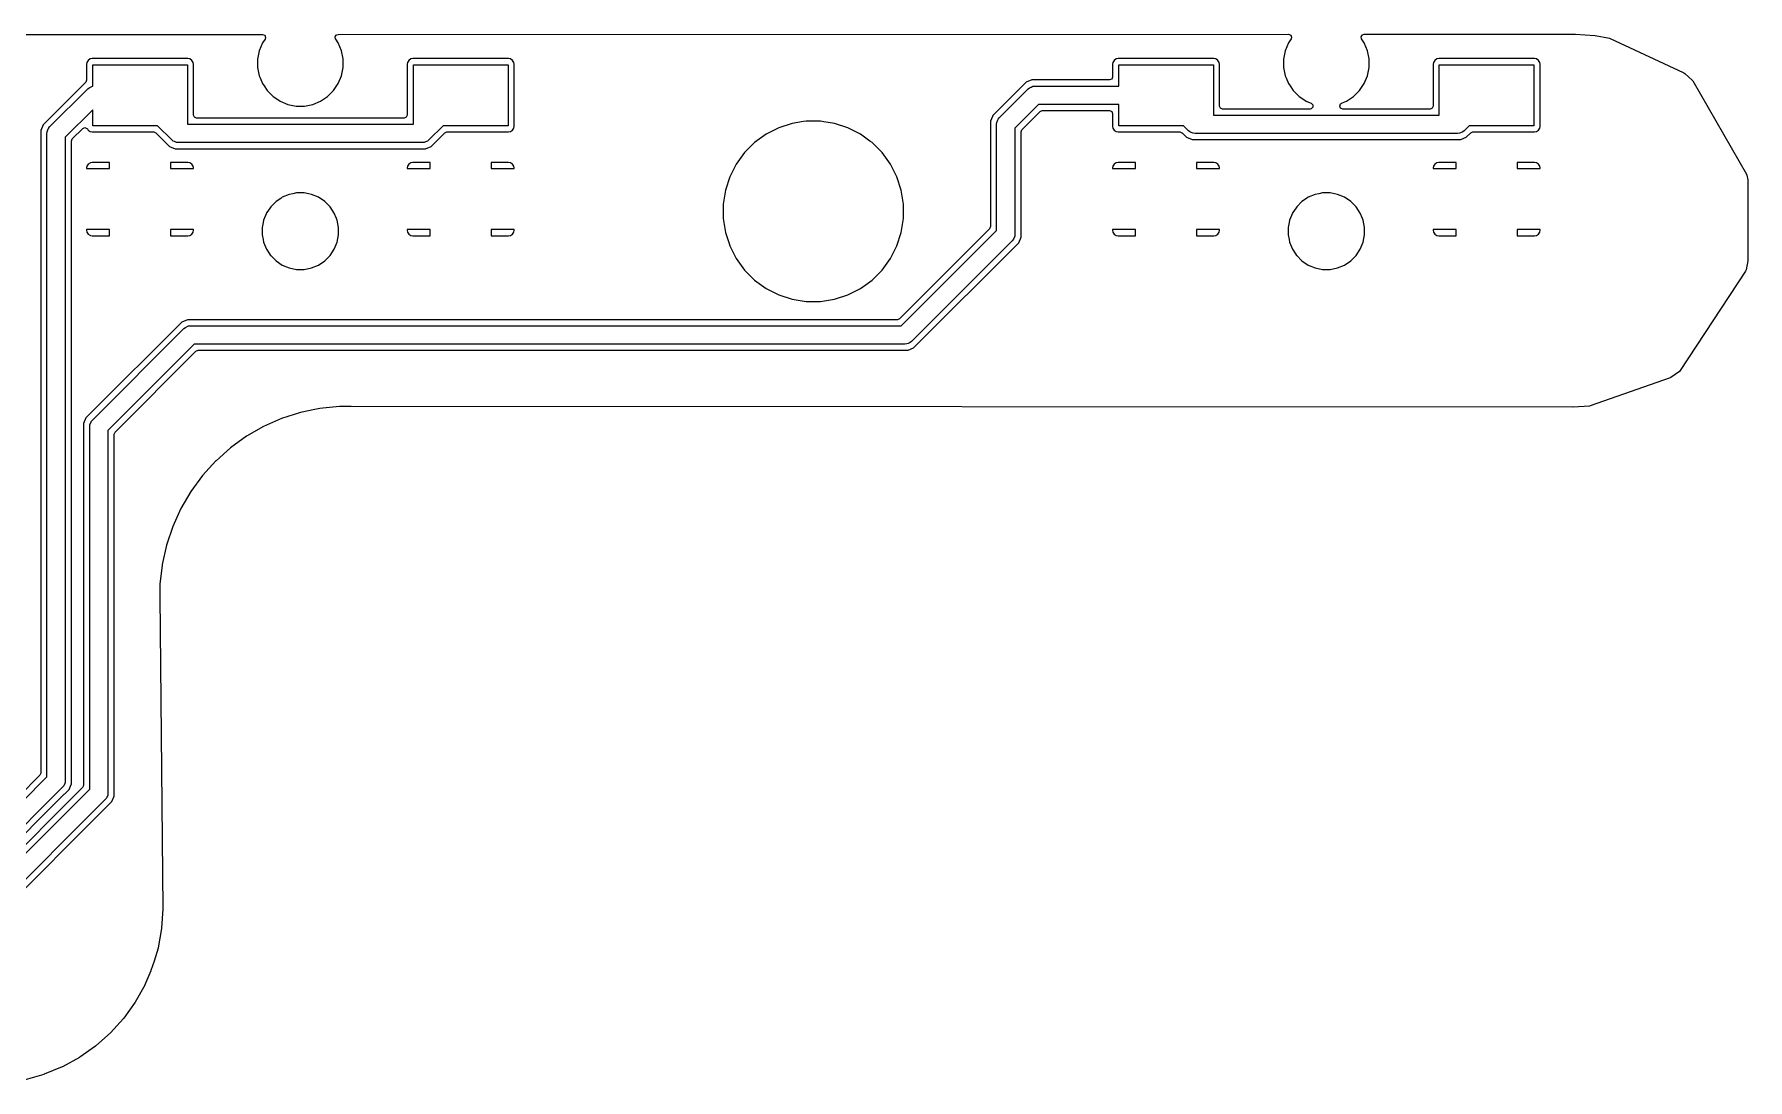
# Model space of a CAD drawing. Extents: x 187.8 to 254.2, y -114.9 to -82.7.
# Drawn here: x 226.14 to 254.2, y -99.8 to -82.68 of the extents above; entities that cross this region are included whole.
import ezdxf

# ---------------------------------------------------------------- set-up
doc = ezdxf.new("R2010")
doc.units = 0
doc.layers.add('BLACK', color=7, linetype='CONTINUOUS')

msp = doc.modelspace()

# ---------------------------------------------------------------- linework, layer by layer
at = {"layer": 'BLACK', "linetype": 'CONTINUOUS'}
for p, q in [((214.314557, -82.679179), (229.88143, -82.677685)), ((229.922176, -82.753908), (229.879223, -82.818192)), ((229.88143, -82.677685), (229.916079, -82.692033)), ((229.916079, -82.692033), (229.930434, -82.72668)), ((229.930434, -82.72668), (229.922176, -82.753908)), ((231.070429, -82.717007), (231.091264, -82.685825)), ((231.077745, -82.75379), (231.070429, -82.717007)), ((231.078822, -82.755402), (231.077745, -82.75379)), ((231.120775, -82.818189), (231.078822, -82.755402)), ((231.091264, -82.685825), (231.11848, -82.677567)), ((231.11848, -82.677567), (246.682507, -82.676073)), ((246.723253, -82.752296), (246.679223, -82.818192)), ((246.682507, -82.676073), (246.717156, -82.690421)), ((246.717156, -82.690421), (246.731511, -82.725068)), ((246.731511, -82.725068), (246.723253, -82.752296)), ((247.869351, -82.715394), (247.890186, -82.684212)), ((247.876666, -82.752176), (247.869351, -82.715394)), ((247.920775, -82.818189), (247.876666, -82.752176)), ((247.890186, -82.684212), (247.917402, -82.675954)), ((247.917402, -82.675954), (251.37666, -82.675623)), ((251.37666, -82.675623), (251.379863, -82.675727)), ((251.379863, -82.675727), (251.697921, -82.696582)), ((251.697921, -82.696582), (251.703314, -82.697239)), ((251.703314, -82.697239), (251.936847, -82.739006)), ((251.936847, -82.739006), (251.948935, -82.742836)), ((251.948935, -82.742836), (252.428375, -82.966575)), ((229.826417, -82.945681), (229.7995, -83.081001)), ((229.82642, -82.94567), (229.826417, -82.945681)), ((229.879223, -82.818192), (229.82642, -82.94567)), ((231.173579, -82.94567), (231.120775, -82.818189)), ((231.173582, -82.945681), (231.173579, -82.94567)), ((231.200366, -83.080331), (231.173582, -82.945681)), ((246.626417, -82.945681), (246.5995, -83.081001)), ((246.62642, -82.94567), (246.626417, -82.945681)), ((246.679223, -82.818192), (246.62642, -82.94567)), ((247.973579, -82.94567), (247.920775, -82.818189)), ((247.973582, -82.945681), (247.973579, -82.94567)), ((248.000366, -83.080331), (247.973582, -82.945681)), ((252.428375, -82.966575), (253.145199, -83.301093)), ((227.00533, -83.135787), (226.9995, -83.165095)), ((226.9995, -83.165095), (226.9995, -83.425942)), ((227.027543, -83.102542), (227.00533, -83.135786)), ((227.00533, -83.135786), (227.00533, -83.135787)), ((227.060783, -83.080332), (227.027543, -83.102542)), ((227.060784, -83.080332), (227.060783, -83.080332)), ((227.060786, -83.080331), (227.060784, -83.080332)), ((227.060787, -83.080331), (227.060786, -83.080331)), ((227.090102, -83.074501), (227.060787, -83.080331)), ((227.090104, -83.0745), (227.090102, -83.074501)), ((227.090105, -83.0745), (227.090104, -83.0745)), ((228.659901, -83.0745), (227.090105, -83.0745)), ((227.1, -83.527462), (227.1, -83.175)), ((227.1, -83.175), (228.65, -83.175)), ((228.65, -83.175), (228.65, -84.15)), ((228.689212, -83.08033), (228.659901, -83.0745)), ((228.722457, -83.102543), (228.689212, -83.08033)), ((228.744667, -83.135783), (228.722457, -83.102543)), ((228.744667, -83.135784), (228.744667, -83.135783)), ((228.744669, -83.135787), (228.744667, -83.135784)), ((228.750499, -83.165102), (228.744669, -83.135787)), ((228.750499, -83.165105), (228.750499, -83.165102)), ((228.7505, -84.0005), (228.750499, -83.165105)), ((229.7995, -83.081001), (229.7995, -83.218998)), ((229.7995, -83.218998), (229.826417, -83.354318)), ((231.17358, -83.354328), (231.2005, -83.218993)), ((231.2005, -83.081007), (231.200366, -83.080331)), ((231.2005, -83.218993), (231.2005, -83.081007)), ((232.25533, -83.135787), (232.2495, -83.165095)), ((232.2495, -83.165095), (232.2495, -83.1651)), ((232.2495, -83.1651), (232.2495, -83.165101)), ((232.2495, -83.165101), (232.2495, -83.596542)), ((232.277543, -83.102542), (232.25533, -83.135786)), ((232.25533, -83.135786), (232.25533, -83.135787)), ((232.310783, -83.080332), (232.277543, -83.102542)), ((232.310784, -83.080332), (232.310783, -83.080332)), ((232.310786, -83.080331), (232.310784, -83.080332)), ((232.310787, -83.080331), (232.310786, -83.080331)), ((232.340102, -83.074501), (232.310787, -83.080331)), ((232.340104, -83.0745), (232.340102, -83.074501)), ((232.340105, -83.0745), (232.340104, -83.0745)), ((233.909901, -83.0745), (232.340105, -83.0745)), ((232.35, -84.15), (232.35, -83.175)), ((232.35, -83.175), (233.9, -83.175)), ((233.9, -83.175), (233.9, -84.175)), ((233.939212, -83.08033), (233.909901, -83.0745)), ((233.972457, -83.102543), (233.939212, -83.08033)), ((233.994667, -83.135783), (233.972457, -83.102543)), ((233.994667, -83.135784), (233.994667, -83.135783)), ((233.994669, -83.135787), (233.994667, -83.135784)), ((234.000499, -83.165102), (233.994669, -83.135787)), ((234.0005, -84.184899), (234.000499, -83.165102)), ((243.80533, -83.135787), (243.7995, -83.165095)), ((243.7995, -83.165095), (243.7995, -83.3755)), ((243.827543, -83.102542), (243.80533, -83.135786)), ((243.80533, -83.135786), (243.80533, -83.135787)), ((243.860783, -83.080332), (243.827543, -83.102542)), ((243.860784, -83.080332), (243.860783, -83.080332)), ((243.860786, -83.080331), (243.860784, -83.080332)), ((243.860787, -83.080331), (243.860786, -83.080331)), ((243.890102, -83.074501), (243.860787, -83.080331)), ((243.890104, -83.0745), (243.890102, -83.074501)), ((243.890105, -83.0745), (243.890104, -83.0745)), ((245.459901, -83.0745), (243.890105, -83.0745)), ((243.9, -83.525), (243.9, -83.175)), ((243.9, -83.175), (245.45, -83.175)), ((245.45, -83.175), (245.45, -84)), ((245.489212, -83.08033), (245.459901, -83.0745)), ((245.522457, -83.102543), (245.489212, -83.08033)), ((245.544667, -83.135783), (245.522457, -83.102543)), ((245.544667, -83.135784), (245.544667, -83.135783)), ((245.544669, -83.135787), (245.544667, -83.135784)), ((245.550499, -83.165102), (245.544669, -83.135787)), ((245.550499, -83.165105), (245.550499, -83.165102)), ((245.5505, -83.8505), (245.550499, -83.165105)), ((246.5995, -83.081001), (246.5995, -83.218998)), ((246.5995, -83.218998), (246.626417, -83.354318)), ((247.97358, -83.354328), (248.0005, -83.218993)), ((248.0005, -83.081007), (248.000366, -83.080331)), ((248.0005, -83.218993), (248.0005, -83.081007)), ((249.05533, -83.135787), (249.0495, -83.165095)), ((249.0495, -83.165095), (249.0495, -83.1651)), ((249.0495, -83.1651), (249.0495, -83.165101)), ((249.0495, -83.165101), (249.0495, -83.523375)), ((249.077543, -83.102542), (249.05533, -83.135786)), ((249.05533, -83.135786), (249.05533, -83.135787)), ((249.110783, -83.080332), (249.077543, -83.102542)), ((249.110784, -83.080332), (249.110783, -83.080332)), ((249.110786, -83.080331), (249.110784, -83.080332)), ((249.110787, -83.080331), (249.110786, -83.080331)), ((249.140102, -83.074501), (249.110787, -83.080331)), ((249.140104, -83.0745), (249.140102, -83.074501)), ((249.140105, -83.0745), (249.140104, -83.0745)), ((250.709901, -83.0745), (249.140105, -83.0745)), ((249.15, -84), (249.15, -83.175)), ((249.15, -83.175), (250.7, -83.175)), ((250.7, -83.175), (250.7, -84.175)), ((250.739212, -83.08033), (250.709901, -83.0745)), ((250.772457, -83.102543), (250.739212, -83.08033)), ((250.794667, -83.135783), (250.772457, -83.102543)), ((250.794667, -83.135784), (250.794667, -83.135783)), ((250.794669, -83.135787), (250.794667, -83.135784)), ((250.800499, -83.165102), (250.794669, -83.135787)), ((250.8005, -84.184899), (250.800499, -83.165102)), ((253.145199, -83.301093), (253.153067, -83.305701)), ((253.153067, -83.305701), (253.168163, -83.316546)), ((253.168163, -83.316546), (253.172412, -83.319973)), ((253.172412, -83.319973), (253.29227, -83.428212)), ((226.985148, -83.46059), (226.358103, -84.087636)), ((226.393934, -84.193934), (227.018934, -83.568934)), ((226.9995, -83.425942), (226.985148, -83.46059)), ((227.018934, -83.568934), (227.041664, -83.550279)), ((227.041664, -83.550279), (227.064061, -83.541002)), ((227.064061, -83.541002), (227.095736, -83.527882)), ((227.095736, -83.527882), (227.1, -83.527462)), ((229.826417, -83.354318), (229.82642, -83.354329)), ((229.82642, -83.354329), (229.841315, -83.390289)), ((229.841315, -83.390289), (229.879225, -83.481811)), ((229.879225, -83.481811), (229.90564, -83.521344)), ((229.90564, -83.521344), (229.955883, -83.596539)), ((229.955883, -83.596539), (230.05346, -83.694116)), ((230.946542, -83.694114), (231.044114, -83.596542)), ((231.044114, -83.596542), (231.120775, -83.481811)), ((231.120775, -83.481811), (231.17358, -83.354328)), ((232.2495, -83.596542), (232.249501, -84.0005)), ((242.3831, -83.462637), (241.908103, -83.937636)), ((241.943934, -84.043934), (242.418934, -83.568934)), ((242.383101, -83.462637), (242.3831, -83.462637)), ((242.47517, -83.4245), (242.383101, -83.462637)), ((242.418934, -83.568934), (242.441664, -83.550279)), ((242.441664, -83.550279), (242.464061, -83.541002)), ((242.464061, -83.541002), (242.495736, -83.527882)), ((243.7505, -83.4245), (242.47517, -83.4245)), ((242.495736, -83.527882), (242.525, -83.525)), ((242.525, -83.525), (243.9, -83.525)), ((243.785148, -83.410148), (243.7505, -83.4245)), ((243.7995, -83.3755), (243.785148, -83.410148)), ((246.626417, -83.354318), (246.62642, -83.354329)), ((246.62642, -83.354329), (246.641315, -83.390289)), ((246.641315, -83.390289), (246.679225, -83.481811)), ((246.679225, -83.481811), (246.70564, -83.521344)), ((246.70564, -83.521344), (246.755883, -83.596539)), ((246.755883, -83.596539), (246.85346, -83.694116)), ((247.746542, -83.694114), (247.844114, -83.596542)), ((247.844114, -83.596542), (247.920775, -83.481811)), ((247.920775, -83.481811), (247.97358, -83.354328)), ((249.0495, -83.523375), (249.049501, -83.8505)), ((253.29227, -83.428212), (253.301887, -83.44012)), ((253.301887, -83.44012), (254.179914, -84.965113)), ((230.05346, -83.694116), (230.099102, -83.724613)), ((230.099102, -83.724613), (230.168189, -83.770775)), ((230.168189, -83.770775), (230.295672, -83.82358)), ((230.295672, -83.82358), (230.295678, -83.823581)), ((230.295678, -83.823581), (230.295681, -83.823582)), ((230.295681, -83.823582), (230.431001, -83.850499)), ((230.431001, -83.850499), (230.431007, -83.8505)), ((230.431007, -83.8505), (230.568993, -83.8505)), ((230.568993, -83.8505), (230.704328, -83.82358)), ((230.704328, -83.82358), (230.831811, -83.770775)), ((230.831811, -83.770775), (230.946542, -83.694114)), ((242.587132, -83.825), (242.2, -84.212132)), ((243.9, -83.825), (242.587132, -83.825)), ((243.9, -84.175), (243.9, -83.825)), ((245.564852, -83.885148), (245.5505, -83.8505)), ((245.5995, -83.8995), (245.564852, -83.885148)), ((246.85346, -83.694116), (246.899102, -83.724613)), ((246.899102, -83.724613), (246.968189, -83.770775)), ((246.968189, -83.770775), (246.982346, -83.776639)), ((246.982346, -83.776639), (247.051371, -83.80523)), ((247.051371, -83.80523), (247.07789, -83.831748)), ((247.07789, -83.869251), (247.051372, -83.89577)), ((247.07789, -83.831748), (247.07789, -83.869251)), ((247.51838, -83.8505), (247.532732, -83.815852)), ((247.532732, -83.885148), (247.51838, -83.8505)), ((247.532732, -83.815852), (247.548629, -83.80523)), ((247.56738, -83.8995), (247.532732, -83.885148)), ((247.548629, -83.80523), (247.549857, -83.804721)), ((247.549857, -83.804721), (247.631811, -83.770775)), ((247.631811, -83.770775), (247.746542, -83.694114)), ((249.035149, -83.885148), (249.000501, -83.8995)), ((249.049501, -83.8505), (249.035149, -83.885148)), ((226.287637, -84.158101), (226.2495, -84.25017)), ((226.358103, -84.087636), (226.287637, -84.1581)), ((226.287637, -84.1581), (226.287637, -84.158101)), ((227.1, -83.912132), (226.65, -84.362132)), ((227.1, -84.175), (227.1, -83.912132)), ((228.65, -84.15), (232.35, -84.15)), ((228.764852, -84.035148), (228.7505, -84.0005)), ((228.7995, -84.0495), (228.764852, -84.035148)), ((232.200501, -84.0495), (228.7995, -84.0495)), ((232.235149, -84.035148), (232.200501, -84.0495)), ((232.249501, -84.0005), (232.235149, -84.035148)), ((238.554485, -84.135831), (238.333605, -84.207599)), ((238.554488, -84.13583), (238.554485, -84.135831)), ((238.740709, -84.106336), (238.554488, -84.13583)), ((238.783876, -84.0995), (238.740709, -84.106336)), ((239.016124, -84.0995), (238.783876, -84.0995)), ((239.069297, -84.107921), (239.016124, -84.0995)), ((239.245511, -84.13583), (239.069297, -84.107921)), ((239.245514, -84.135831), (239.245511, -84.13583)), ((239.466394, -84.207599), (239.245514, -84.135831)), ((241.831093, -84.023898), (241.7995, -84.10017)), ((241.7995, -84.10017), (241.7995, -85.825943)), ((241.837636, -84.008103), (241.831093, -84.023898)), ((241.837637, -84.008101), (241.837636, -84.008102)), ((241.837636, -84.008102), (241.837636, -84.008103)), ((241.908103, -83.937636), (241.837637, -84.0081)), ((241.837637, -84.0081), (241.837637, -84.008101)), ((241.9, -84.15), (241.902882, -84.120736)), ((241.9, -85.887868), (241.9, -84.15)), ((241.902882, -84.120736), (241.922034, -84.0745)), ((241.922034, -84.0745), (241.925279, -84.066665)), ((241.925279, -84.066665), (241.943934, -84.043934)), ((242.314852, -84.239409), (242.614409, -83.939852)), ((242.614409, -83.939852), (242.649057, -83.9255)), ((242.649057, -83.9255), (243.750501, -83.9255)), ((243.750501, -83.9255), (243.785149, -83.939852)), ((243.785149, -83.939852), (243.799501, -83.9745)), ((243.799501, -83.9745), (243.799501, -84.184898)), ((245.45, -84), (249.15, -84)), ((247.03262, -83.8995), (245.5995, -83.8995)), ((247.051372, -83.89577), (247.03262, -83.8995)), ((249.000501, -83.8995), (247.56738, -83.8995)), ((226.2495, -84.25017), (226.2495, -94.775943)), ((226.35, -84.3), (226.352882, -84.270736)), ((226.35, -94.837868), (226.35, -84.3)), ((226.352882, -84.270736), (226.371942, -84.224722)), ((226.371942, -84.224722), (226.375279, -84.216665)), ((226.375279, -84.216665), (226.393934, -84.193934)), ((226.65, -84.362132), (226.65, -94.9)), ((226.7505, -84.424056), (226.764851, -84.389409)), ((226.7505, -84.865154), (226.7505, -84.424056)), ((226.764851, -84.389409), (226.936964, -84.217296)), ((226.936964, -84.217296), (226.97161, -84.202945)), ((226.97161, -84.202945), (227.006258, -84.217297)), ((227.006258, -84.217297), (227.012352, -84.224722)), ((227.012352, -84.224722), (227.019318, -84.235147)), ((227.019318, -84.235147), (227.027543, -84.247457)), ((227.027543, -84.247457), (227.060787, -84.269669)), ((227.060787, -84.269669), (227.090101, -84.2755)), ((227.090101, -84.2755), (228.100942, -84.275499)), ((228.162868, -84.175), (227.1, -84.175)), ((228.100942, -84.275499), (228.13559, -84.289851)), ((228.13559, -84.289851), (228.287636, -84.441897)), ((228.393934, -84.406066), (228.162868, -84.175)), ((228.287636, -84.441897), (228.3581, -84.512362)), ((228.416664, -84.424721), (228.393934, -84.406066)), ((228.439061, -84.433997), (228.416664, -84.424721)), ((228.470736, -84.447118), (228.439061, -84.433997)), ((228.5, -84.45), (228.470736, -84.447118)), ((232.5, -84.45), (228.5, -84.45)), ((232.529264, -84.447118), (232.5, -84.45)), ((232.551661, -84.43784), (232.529264, -84.447118)), ((232.583335, -84.424721), (232.551661, -84.43784)), ((232.606066, -84.406066), (232.583335, -84.424721)), ((232.837132, -84.175), (232.606066, -84.406066)), ((232.641897, -84.512364), (232.864409, -84.28985)), ((233.9, -84.175), (232.837132, -84.175)), ((232.864409, -84.28985), (232.899057, -84.275499)), ((232.899057, -84.275499), (233.909895, -84.275499)), ((233.909895, -84.275499), (233.909898, -84.275499)), ((233.909898, -84.275499), (233.939213, -84.269669)), ((233.939213, -84.269669), (233.972457, -84.247457)), ((233.972457, -84.247457), (233.994669, -84.214213)), ((233.994669, -84.214213), (234.0005, -84.184899)), ((237.938774, -84.449552), (237.774552, -84.613774)), ((238.126669, -84.313039), (237.938774, -84.449552)), ((238.333605, -84.207599), (238.126669, -84.313039)), ((239.466395, -84.207599), (239.466394, -84.207599)), ((239.466396, -84.2076), (239.466395, -84.207599)), ((239.673331, -84.313039), (239.466396, -84.2076)), ((239.826821, -84.424556), (239.673331, -84.313039)), ((239.861225, -84.449552), (239.826821, -84.424556)), ((239.86123, -84.449556), (239.861225, -84.449552)), ((240.025444, -84.61377), (239.86123, -84.449556)), ((242.2, -84.212132), (242.2, -85.95)), ((242.3005, -84.274057), (242.314852, -84.239409)), ((242.3005, -84.865154), (242.3005, -84.274057)), ((243.799501, -84.184898), (243.805331, -84.214213)), ((243.805331, -84.214213), (243.805331, -84.214214)), ((243.805331, -84.214214), (243.805332, -84.214215)), ((243.805332, -84.214215), (243.805332, -84.214216)), ((243.805332, -84.214216), (243.827542, -84.247456)), ((243.827542, -84.247456), (243.827543, -84.247457)), ((243.827543, -84.247457), (243.860787, -84.269669)), ((243.860787, -84.269669), (243.890101, -84.2755)), ((243.890101, -84.2755), (244.900942, -84.275499)), ((244.962868, -84.175), (243.9, -84.175)), ((244.900942, -84.275499), (244.93559, -84.289851)), ((244.93559, -84.289851), (244.937636, -84.291897)), ((244.937636, -84.291897), (245.0081, -84.362362)), ((245.043934, -84.256066), (244.962868, -84.175)), ((245.0081, -84.362362), (245.008101, -84.362362)), ((245.008101, -84.362362), (245.008103, -84.362364)), ((245.008103, -84.362364), (245.100172, -84.4005)), ((245.066664, -84.274721), (245.043934, -84.256066)), ((245.089061, -84.283997), (245.066664, -84.274721)), ((245.120736, -84.297118), (245.089061, -84.283997)), ((245.100172, -84.4005), (245.100174, -84.4005)), ((245.100174, -84.4005), (249.499826, -84.4005)), ((245.15, -84.3), (245.120736, -84.297118)), ((249.45, -84.3), (245.15, -84.3)), ((249.479264, -84.297118), (249.45, -84.3)), ((249.522369, -84.279263), (249.479264, -84.297118)), ((249.499826, -84.4005), (249.499828, -84.4005)), ((249.499828, -84.4005), (249.591897, -84.362364)), ((249.533335, -84.274721), (249.522369, -84.279263)), ((249.556066, -84.256066), (249.533335, -84.274721)), ((249.637132, -84.175), (249.556066, -84.256066)), ((249.591897, -84.362364), (249.664409, -84.28985)), ((250.7, -84.175), (249.637132, -84.175)), ((249.664409, -84.28985), (249.699056, -84.275499)), ((249.699056, -84.275499), (250.709895, -84.275499)), ((250.709895, -84.275499), (250.709898, -84.275499)), ((250.709898, -84.275499), (250.739213, -84.269669)), ((250.739213, -84.269669), (250.772457, -84.247457)), ((250.772457, -84.247457), (250.794669, -84.214213)), ((250.794669, -84.214213), (250.8005, -84.184899)), ((228.3581, -84.512362), (228.358101, -84.512362)), ((228.358101, -84.512362), (228.358103, -84.512364)), ((228.358103, -84.512364), (228.450172, -84.5505)), ((228.450172, -84.5505), (228.450174, -84.5505)), ((228.450174, -84.5505), (232.549826, -84.5505)), ((232.549826, -84.5505), (232.549828, -84.5505)), ((232.549828, -84.5505), (232.641897, -84.512364)), ((237.774552, -84.613774), (237.638039, -84.801669)), ((240.025447, -84.613774), (240.025444, -84.61377)), ((240.025449, -84.613776), (240.025447, -84.613774)), ((240.161961, -84.801669), (240.025449, -84.613776)), ((226.7505, -85.838394), (226.7505, -84.865154)), ((227.005802, -84.83598), (227, -84.865154)), ((227, -84.865154), (227, -84.875)), ((227, -84.875), (227.375, -84.875)), ((227.027902, -84.802904), (227.005802, -84.83598)), ((227.060977, -84.780804), (227.027902, -84.802904)), ((227.060981, -84.780802), (227.060977, -84.780804)), ((227.090154, -84.775001), (227.060981, -84.780802)), ((227.090155, -84.775), (227.090154, -84.775001)), ((227.375, -84.775), (227.090155, -84.775)), ((227.375, -84.875), (227.375, -84.775)), ((228.659846, -84.775), (228.375, -84.775)), ((228.375, -84.775), (228.375, -84.875)), ((228.375, -84.875), (228.749999, -84.875)), ((228.689019, -84.780802), (228.659846, -84.775)), ((228.722095, -84.802902), (228.689019, -84.780802)), ((228.744195, -84.835977), (228.722095, -84.802902)), ((228.744197, -84.835981), (228.744195, -84.835977)), ((228.749998, -84.865153), (228.744197, -84.835981)), ((228.749998, -84.865154), (228.749998, -84.865153)), ((228.749999, -84.865155), (228.749998, -84.865154)), ((228.749999, -84.875), (228.749999, -84.865155)), ((232.255802, -84.83598), (232.25, -84.865154)), ((232.25, -84.865154), (232.25, -84.875)), ((232.25, -84.875), (232.625, -84.875)), ((232.277902, -84.802904), (232.255802, -84.83598)), ((232.310977, -84.780804), (232.277902, -84.802904)), ((232.310981, -84.780802), (232.310977, -84.780804)), ((232.340154, -84.775001), (232.310981, -84.780802)), ((232.340155, -84.775), (232.340154, -84.775001)), ((232.625, -84.775), (232.340155, -84.775)), ((232.625, -84.875), (232.625, -84.775)), ((233.909846, -84.775), (233.625, -84.775)), ((233.625, -84.775), (233.625, -84.875)), ((233.625, -84.875), (233.999999, -84.875)), ((233.939019, -84.780802), (233.909846, -84.775)), ((233.972095, -84.802902), (233.939019, -84.780802)), ((233.994195, -84.835977), (233.972095, -84.802902)), ((233.994197, -84.835981), (233.994195, -84.835977)), ((233.999998, -84.865154), (233.994197, -84.835981)), ((233.999999, -84.865155), (233.999998, -84.865154)), ((233.999999, -84.875), (233.999999, -84.865155)), ((237.532599, -85.008605), (237.460831, -85.229485)), ((237.638039, -84.801669), (237.532599, -85.008605)), ((240.2674, -85.008604), (240.161961, -84.801669)), ((240.339169, -85.229486), (240.2674, -85.008604)), ((242.3005, -85.838394), (242.3005, -84.865154)), ((243.805802, -84.83598), (243.8, -84.865154)), ((243.8, -84.865154), (243.8, -84.875)), ((243.8, -84.875), (244.175, -84.875)), ((243.827902, -84.802904), (243.805802, -84.83598)), ((243.860977, -84.780804), (243.827902, -84.802904)), ((243.860981, -84.780802), (243.860977, -84.780804)), ((243.890154, -84.775001), (243.860981, -84.780802)), ((243.890155, -84.775), (243.890154, -84.775001)), ((244.175, -84.775), (243.890155, -84.775)), ((244.175, -84.875), (244.175, -84.775)), ((245.459846, -84.775), (245.175, -84.775)), ((245.175, -84.775), (245.175, -84.875)), ((245.175, -84.875), (245.549999, -84.875)), ((245.489019, -84.780802), (245.459846, -84.775)), ((245.522095, -84.802902), (245.489019, -84.780802)), ((245.544195, -84.835977), (245.522095, -84.802902)), ((245.544197, -84.835981), (245.544195, -84.835977)), ((245.549998, -84.865153), (245.544197, -84.835981)), ((245.549998, -84.865154), (245.549998, -84.865153)), ((245.549999, -84.865155), (245.549998, -84.865154)), ((245.549999, -84.875), (245.549999, -84.865155)), ((249.055802, -84.83598), (249.05, -84.865154)), ((249.05, -84.865154), (249.05, -84.875)), ((249.05, -84.875), (249.425, -84.875)), ((249.077902, -84.802904), (249.055802, -84.83598)), ((249.110977, -84.780804), (249.077902, -84.802904)), ((249.110981, -84.780802), (249.110977, -84.780804)), ((249.140154, -84.775001), (249.110981, -84.780802)), ((249.140155, -84.775), (249.140154, -84.775001)), ((249.425, -84.775), (249.140155, -84.775)), ((249.425, -84.875), (249.425, -84.775)), ((250.709846, -84.775), (250.425, -84.775)), ((250.425, -84.775), (250.425, -84.875)), ((250.425, -84.875), (250.799999, -84.875)), ((250.739019, -84.780802), (250.709846, -84.775)), ((250.772095, -84.802902), (250.739019, -84.780802)), ((250.794195, -84.835977), (250.772095, -84.802902)), ((250.794197, -84.835981), (250.794195, -84.835977)), ((250.799998, -84.865154), (250.794197, -84.835981)), ((250.799999, -84.865155), (250.799998, -84.865154)), ((250.799999, -84.875), (250.799999, -84.865155)), ((254.179914, -84.965113), (254.185765, -84.981404)), ((254.185765, -84.981404), (254.199316, -85.061659)), ((230.378249, -85.286463), (230.31755, -85.298536)), ((230.438394, -85.2745), (230.378249, -85.286463)), ((230.561606, -85.2745), (230.438394, -85.2745)), ((230.633714, -85.288842), (230.561606, -85.2745)), ((230.682449, -85.298536), (230.633714, -85.288842)), ((237.46083, -85.229488), (237.4245, -85.458876)), ((237.460831, -85.229485), (237.46083, -85.229488)), ((240.3755, -85.458876), (240.339169, -85.229486)), ((247.178249, -85.286463), (247.11755, -85.298536)), ((247.238394, -85.2745), (247.178249, -85.286463)), ((247.361606, -85.2745), (247.238394, -85.2745)), ((247.433714, -85.288842), (247.361606, -85.2745)), ((247.482449, -85.298536), (247.433714, -85.288842)), ((254.199316, -85.061659), (254.2, -85.069817)), ((254.2, -85.069817), (254.2, -86.374801)), ((230.014141, -85.501267), (229.965117, -85.574638)), ((230.101267, -85.414141), (230.014141, -85.501267)), ((230.177672, -85.363089), (230.101267, -85.414141)), ((230.203714, -85.345689), (230.177672, -85.363089)), ((230.203715, -85.345688), (230.203714, -85.345689)), ((230.203719, -85.345686), (230.203715, -85.345688)), ((230.31754, -85.298539), (230.203719, -85.345686)), ((230.31755, -85.298536), (230.31754, -85.298539)), ((230.682459, -85.298539), (230.682449, -85.298536)), ((230.79628, -85.345686), (230.682459, -85.298539)), ((230.796282, -85.345687), (230.79628, -85.345686)), ((230.796286, -85.345689), (230.796282, -85.345687)), ((230.898733, -85.414142), (230.796286, -85.345689)), ((230.943467, -85.458876), (230.898733, -85.414142)), ((230.985858, -85.501267), (230.943467, -85.458876)), ((231.054311, -85.603714), (230.985858, -85.501267)), ((237.4245, -85.458876), (237.4245, -85.691123)), ((240.3755, -85.691124), (240.3755, -85.458876)), ((246.814141, -85.501267), (246.765117, -85.574638)), ((246.901267, -85.414141), (246.814141, -85.501267)), ((246.977672, -85.363089), (246.901267, -85.414141)), ((247.003714, -85.345689), (246.977672, -85.363089)), ((247.003715, -85.345688), (247.003714, -85.345689)), ((247.003719, -85.345686), (247.003715, -85.345688)), ((247.11754, -85.298539), (247.003719, -85.345686)), ((247.11755, -85.298536), (247.11754, -85.298539)), ((247.482459, -85.298539), (247.482449, -85.298536)), ((247.59628, -85.345686), (247.482459, -85.298539)), ((247.596282, -85.345687), (247.59628, -85.345686)), ((247.596286, -85.345689), (247.596282, -85.345687)), ((247.698733, -85.414142), (247.596286, -85.345689)), ((247.785858, -85.501267), (247.698733, -85.414142)), ((247.854311, -85.603714), (247.785858, -85.501267)), ((226.7505, -85.884845), (226.7505, -85.838394)), ((229.889933, -85.760803), (229.8745, -85.838394)), ((229.8745, -85.838394), (229.8745, -85.961606)), ((229.898536, -85.71755), (229.889933, -85.760803)), ((229.898539, -85.71754), (229.898536, -85.71755)), ((229.945686, -85.603719), (229.898539, -85.71754)), ((229.946861, -85.601961), (229.945686, -85.603719)), ((229.965117, -85.574638), (229.946861, -85.601961)), ((231.054313, -85.603719), (231.054311, -85.603714)), ((231.090517, -85.691123), (231.054313, -85.603719)), ((231.101463, -85.717548), (231.090517, -85.691123)), ((231.1255, -85.838394), (231.101463, -85.717548)), ((231.1255, -85.884845), (231.1255, -85.838394)), ((237.4245, -85.691123), (237.46083, -85.920511)), ((240.339169, -85.920514), (240.3755, -85.691124)), ((241.7995, -85.825943), (241.785148, -85.860591)), ((242.3005, -85.884845), (242.3005, -85.838394)), ((246.689933, -85.760803), (246.6745, -85.838394)), ((246.6745, -85.838394), (246.6745, -85.961606)), ((246.698536, -85.71755), (246.689933, -85.760803)), ((246.698539, -85.71754), (246.698536, -85.71755)), ((246.745686, -85.603719), (246.698539, -85.71754)), ((246.746861, -85.601961), (246.745686, -85.603719)), ((246.765117, -85.574638), (246.746861, -85.601961)), ((247.854313, -85.603719), (247.854311, -85.603714)), ((247.890517, -85.691123), (247.854313, -85.603719)), ((247.901463, -85.717548), (247.890517, -85.691123)), ((247.9255, -85.838394), (247.901463, -85.717548)), ((247.9255, -85.884845), (247.9255, -85.838394)), ((226.7505, -94.846215), (226.7505, -85.884845)), ((227.375, -85.875), (227.000001, -85.875)), ((227.000001, -85.875), (227.000001, -85.884845)), ((227.000001, -85.884845), (227.005802, -85.914018)), ((227.005802, -85.914018), (227.005804, -85.914022)), ((227.005804, -85.914022), (227.027904, -85.947097)), ((227.027904, -85.947097), (227.06098, -85.969197)), ((227.06098, -85.969197), (227.090154, -85.974999)), ((227.090154, -85.974999), (227.374999, -85.974999)), ((227.374999, -85.974999), (227.375, -85.974998)), ((227.375, -85.974998), (227.375, -85.875)), ((228.75, -85.875), (228.375, -85.875)), ((228.375, -85.875), (228.375, -85.974999)), ((228.375, -85.974999), (228.659845, -85.974999)), ((228.659845, -85.974998), (228.689018, -85.969197)), ((228.659845, -85.974999), (228.659845, -85.974998)), ((228.689018, -85.969197), (228.689022, -85.969195)), ((228.689022, -85.969195), (228.722097, -85.947095)), ((228.722097, -85.947095), (228.744197, -85.914019)), ((228.744197, -85.914019), (228.75, -85.884845)), ((228.75, -85.884845), (228.75, -85.875)), ((229.8745, -85.961606), (229.889642, -86.03773)), ((229.889642, -86.03773), (229.898536, -86.082449)), ((229.898536, -86.082449), (229.898539, -86.082459)), ((229.898539, -86.082459), (229.945686, -86.19628)), ((231.054311, -86.196286), (231.101463, -86.082452)), ((231.101463, -86.082452), (231.1255, -85.961606)), ((231.1255, -85.961606), (231.1255, -85.884845)), ((232.625, -85.875), (232.250001, -85.875)), ((232.250001, -85.875), (232.250001, -85.884845)), ((232.250001, -85.884845), (232.255802, -85.914018)), ((232.255802, -85.914018), (232.255804, -85.914022)), ((232.255804, -85.914022), (232.277904, -85.947097)), ((232.277904, -85.947097), (232.31098, -85.969197)), ((232.31098, -85.969197), (232.340154, -85.974999)), ((232.340154, -85.974999), (232.624999, -85.974999)), ((232.624999, -85.974999), (232.625, -85.974998)), ((232.625, -85.974998), (232.625, -85.875)), ((234, -85.875), (233.625, -85.875)), ((233.625, -85.875), (233.625, -85.974999)), ((233.625, -85.974999), (233.909845, -85.974999)), ((233.909845, -85.974998), (233.939018, -85.969197)), ((233.909845, -85.974999), (233.909845, -85.974998)), ((233.939018, -85.969197), (233.939022, -85.969195)), ((233.939022, -85.969195), (233.972097, -85.947095)), ((233.972097, -85.947095), (233.994197, -85.914019)), ((233.994197, -85.914019), (234, -85.884845)), ((234, -85.884845), (234, -85.875)), ((237.46083, -85.920511), (237.460831, -85.920514)), ((237.460831, -85.920514), (237.519341, -86.100591)), ((237.519341, -86.100591), (237.5326, -86.141396)), ((240.2674, -86.141396), (240.339169, -85.920514)), ((241.785148, -85.860591), (240.310591, -87.335148)), ((240.337868, -87.45), (241.9, -85.887868)), ((242.156066, -86.056066), (240.506066, -87.706066)), ((240.5419, -87.812362), (242.262362, -86.0919)), ((242.174721, -86.033336), (242.156066, -86.056066)), ((242.197118, -85.979263), (242.174721, -86.033336)), ((242.2, -85.95), (242.197118, -85.979263)), ((242.262362, -86.091899), (242.262364, -86.091897)), ((242.262362, -86.0919), (242.262362, -86.091899)), ((242.262364, -86.091897), (242.3005, -85.999828)), ((242.3005, -85.900173), (242.3005, -85.884845)), ((242.3005, -85.999828), (242.3005, -85.900173)), ((244.175, -85.875), (243.800001, -85.875)), ((243.800001, -85.875), (243.800001, -85.884845)), ((243.800001, -85.884845), (243.805802, -85.914018)), ((243.805802, -85.914018), (243.805804, -85.914022)), ((243.805804, -85.914022), (243.827904, -85.947097)), ((243.827904, -85.947097), (243.86098, -85.969197)), ((243.86098, -85.969197), (243.890154, -85.974999)), ((243.890154, -85.974999), (244.174999, -85.974999)), ((244.174999, -85.974999), (244.175, -85.974998)), ((244.175, -85.974998), (244.175, -85.875)), ((245.55, -85.875), (245.175, -85.875)), ((245.175, -85.875), (245.175, -85.974999)), ((245.175, -85.974999), (245.459845, -85.974999)), ((245.459845, -85.974998), (245.489018, -85.969197)), ((245.459845, -85.974999), (245.459845, -85.974998)), ((245.489018, -85.969197), (245.489022, -85.969195)), ((245.489022, -85.969195), (245.522097, -85.947095)), ((245.522097, -85.947095), (245.544197, -85.914019)), ((245.544197, -85.914019), (245.55, -85.884845)), ((245.55, -85.884845), (245.55, -85.875)), ((246.6745, -85.961606), (246.689642, -86.03773)), ((246.689642, -86.03773), (246.698536, -86.082449)), ((246.698536, -86.082449), (246.698539, -86.082459)), ((246.698539, -86.082459), (246.745686, -86.19628)), ((247.854311, -86.196286), (247.901463, -86.082452)), ((247.901463, -86.082452), (247.9255, -85.961606)), ((247.9255, -85.961606), (247.9255, -85.884845)), ((249.425, -85.875), (249.050001, -85.875)), ((249.050001, -85.875), (249.050001, -85.884845)), ((249.050001, -85.884845), (249.055802, -85.914018)), ((249.055802, -85.914018), (249.055804, -85.914022)), ((249.055804, -85.914022), (249.077904, -85.947097)), ((249.077904, -85.947097), (249.11098, -85.969197)), ((249.11098, -85.969197), (249.140154, -85.974999)), ((249.140154, -85.974999), (249.424999, -85.974999)), ((249.424999, -85.974999), (249.425, -85.974998)), ((249.425, -85.974998), (249.425, -85.875)), ((250.8, -85.875), (250.425, -85.875)), ((250.425, -85.875), (250.425, -85.974999)), ((250.425, -85.974999), (250.709845, -85.974999)), ((250.709845, -85.974998), (250.739018, -85.969197)), ((250.709845, -85.974999), (250.709845, -85.974998)), ((250.739018, -85.969197), (250.739022, -85.969195)), ((250.739022, -85.969195), (250.772097, -85.947095)), ((250.772097, -85.947095), (250.794197, -85.914019)), ((250.794197, -85.914019), (250.8, -85.884845)), ((250.8, -85.884845), (250.8, -85.875)), ((229.945686, -86.19628), (229.945687, -86.196282)), ((229.945687, -86.196282), (229.945689, -86.196286)), ((229.945689, -86.196286), (229.997201, -86.273379)), ((229.997201, -86.273379), (230.012475, -86.296239)), ((230.012475, -86.296239), (230.014142, -86.298733)), ((230.014142, -86.298733), (230.101267, -86.385858)), ((230.101267, -86.385858), (230.203714, -86.454311)), ((230.796286, -86.454311), (230.898733, -86.385858)), ((230.898733, -86.385858), (230.985858, -86.298733)), ((230.985858, -86.298733), (231.054311, -86.196286)), ((237.5326, -86.141396), (237.638039, -86.348331)), ((237.638039, -86.348331), (237.774551, -86.536224)), ((240.025449, -86.536224), (240.161961, -86.348331)), ((240.161961, -86.348331), (240.2674, -86.141396)), ((246.745686, -86.19628), (246.745687, -86.196282)), ((246.745687, -86.196282), (246.745689, -86.196286)), ((246.745689, -86.196286), (246.797201, -86.273379)), ((246.797201, -86.273379), (246.812475, -86.296239)), ((246.812475, -86.296239), (246.814142, -86.298733)), ((246.814142, -86.298733), (246.901267, -86.385858)), ((246.901267, -86.385858), (247.003714, -86.454311)), ((247.596286, -86.454311), (247.698733, -86.385858)), ((247.698733, -86.385858), (247.785858, -86.298733)), ((247.785858, -86.298733), (247.854311, -86.196286)), ((254.19924, -86.383399), (254.172208, -86.535071)), ((254.2, -86.374801), (254.19924, -86.383399)), ((230.203714, -86.454311), (230.203719, -86.454313)), ((230.203719, -86.454313), (230.31754, -86.50146)), ((230.31754, -86.50146), (230.317542, -86.50146)), ((230.317542, -86.50146), (230.317548, -86.501463)), ((230.317548, -86.501463), (230.438394, -86.5255)), ((230.438394, -86.5255), (230.438397, -86.5255)), ((230.438397, -86.5255), (230.561603, -86.5255)), ((230.561603, -86.5255), (230.561606, -86.5255)), ((230.561606, -86.5255), (230.682452, -86.501463)), ((230.682452, -86.501463), (230.796286, -86.454311)), ((237.774551, -86.536224), (237.774552, -86.536225)), ((237.774552, -86.536225), (237.774556, -86.53623)), ((237.774556, -86.53623), (237.93877, -86.700444)), ((239.86123, -86.700444), (240.025444, -86.53623)), ((240.025444, -86.53623), (240.025445, -86.536227)), ((240.025445, -86.536227), (240.025449, -86.536224)), ((247.003714, -86.454311), (247.003719, -86.454313)), ((247.003719, -86.454313), (247.11754, -86.50146)), ((247.11754, -86.50146), (247.117542, -86.50146)), ((247.117542, -86.50146), (247.117548, -86.501463)), ((247.117548, -86.501463), (247.238394, -86.5255)), ((247.238394, -86.5255), (247.238397, -86.5255)), ((247.238397, -86.5255), (247.361603, -86.5255)), ((247.361603, -86.5255), (247.361606, -86.5255)), ((247.361606, -86.5255), (247.482452, -86.501463)), ((247.482452, -86.501463), (247.596286, -86.454311)), ((254.164918, -86.553383), (253.09312, -88.18438)), ((254.172208, -86.535071), (254.164918, -86.553383)), ((237.93877, -86.700444), (237.938774, -86.700447)), ((237.938774, -86.700447), (237.938776, -86.700449)), ((237.938776, -86.700449), (238.126669, -86.836961)), ((238.126669, -86.836961), (238.333604, -86.9424)), ((238.333604, -86.9424), (238.554486, -87.014169)), ((239.245514, -87.014169), (239.466396, -86.9424)), ((239.466396, -86.9424), (239.673331, -86.836961)), ((239.673331, -86.836961), (239.861224, -86.700449)), ((239.861224, -86.700449), (239.861227, -86.700445)), ((239.861227, -86.700445), (239.86123, -86.700444)), ((238.554486, -87.014169), (238.783876, -87.0505)), ((238.783876, -87.0505), (238.783877, -87.0505)), ((238.783877, -87.0505), (239.016123, -87.0505)), ((239.016123, -87.0505), (239.016124, -87.0505)), ((239.016124, -87.0505), (239.245514, -87.014169)), ((228.5581, -87.387637), (227.058103, -88.887636)), ((227.093934, -88.993934), (228.593934, -87.493934)), ((228.558101, -87.387637), (228.5581, -87.387637)), ((228.65017, -87.3495), (228.558101, -87.387637)), ((228.593934, -87.493934), (228.616664, -87.475279)), ((228.616664, -87.475279), (228.658139, -87.4581)), ((240.275943, -87.3495), (228.65017, -87.3495)), ((228.658139, -87.4581), (228.670736, -87.452882)), ((228.670736, -87.452882), (228.7, -87.45)), ((228.7, -87.45), (240.337868, -87.45)), ((240.310591, -87.335148), (240.275943, -87.3495)), ((228.762132, -87.75), (227.35, -89.162132)), ((240.4, -87.75), (228.762132, -87.75)), ((240.429264, -87.747118), (240.4, -87.75)), ((240.451661, -87.73784), (240.429264, -87.747118)), ((240.449828, -87.8505), (240.541897, -87.812364)), ((240.483335, -87.724721), (240.451661, -87.73784)), ((240.506066, -87.706066), (240.483335, -87.724721)), ((240.541897, -87.812364), (240.541899, -87.812362)), ((240.541899, -87.812362), (240.5419, -87.812362)), ((227.464852, -89.189409), (228.789409, -87.864852)), ((228.789409, -87.864852), (228.824057, -87.8505)), ((228.824057, -87.8505), (240.449826, -87.8505)), ((240.449826, -87.8505), (240.449828, -87.8505)), ((252.930058, -88.301155), (251.622679, -88.762583)), ((252.941963, -88.295011), (252.930058, -88.301155)), ((253.080383, -88.197533), (252.941963, -88.295011)), ((253.09312, -88.18438), (253.080383, -88.197533)), ((227.058103, -88.887636), (226.987637, -88.9581)), ((230.500853, -88.868903), (230.193392, -88.968187)), ((230.737946, -88.818807), (230.500853, -88.868903)), ((230.816976, -88.802109), (230.737946, -88.818807)), ((230.870534, -88.796512), (230.816976, -88.802109)), ((231.13832, -88.768528), (230.870534, -88.796512)), ((231.138322, -88.768528), (231.13832, -88.768528)), ((231.138324, -88.768528), (231.138322, -88.768528)), ((231.138325, -88.768528), (231.138324, -88.768528)), ((231.138538, -88.768528), (231.138325, -88.768528)), ((231.275037, -88.768568), (231.138538, -88.768528)), ((231.275062, -88.768565), (231.275037, -88.768568)), ((231.275068, -88.768568), (231.275062, -88.768565)), ((231.279897, -88.768566), (231.275068, -88.768568)), ((231.279944, -88.768547), (231.279897, -88.768566)), ((231.300358, -88.768559), (231.279944, -88.768547)), ((231.326804, -88.768559), (231.300358, -88.768559)), ((231.33315, -88.768559), (231.326804, -88.768559)), ((231.333292, -88.768577), (231.33315, -88.768559)), ((251.338001, -88.780338), (231.333292, -88.768577)), ((251.33849, -88.780338), (251.338001, -88.780338)), ((251.341223, -88.780262), (251.33849, -88.780338)), ((251.609104, -88.7653), (251.341223, -88.780262)), ((251.622679, -88.762583), (251.609104, -88.7653)), ((226.987637, -88.958101), (226.9495, -89.05017)), ((226.9495, -89.05017), (226.9495, -94.975943)), ((226.987637, -88.9581), (226.987637, -88.958101)), ((227.05, -89.1), (227.052882, -89.070736)), ((227.05, -95.037868), (227.05, -89.1)), ((227.052882, -89.070736), (227.071827, -89.025)), ((227.071827, -89.025), (227.075279, -89.016665)), ((227.075279, -89.016665), (227.093934, -88.993934)), ((227.35, -89.162132), (227.35, -95.1)), ((227.4505, -89.224057), (227.464852, -89.189409)), ((229.897888, -89.098898), (229.617622, -89.25958)), ((229.897904, -89.09889), (229.897888, -89.098898)), ((230.193388, -88.968189), (229.897904, -89.09889)), ((230.193392, -88.968187), (230.193388, -88.968189)), ((227.4505, -95.050173), (227.4505, -89.224057)), ((229.355523, -89.448553), (229.118772, -89.659912)), ((229.355535, -89.448543), (229.355523, -89.448553)), ((229.6176, -89.259594), (229.355535, -89.448543)), ((229.617622, -89.25958), (229.6176, -89.259594)), ((229.114496, -89.663729), (228.897135, -89.902788)), ((229.118772, -89.659912), (229.114496, -89.663729)), ((228.897134, -89.90279), (228.705803, -90.163136)), ((228.897135, -89.902788), (228.897134, -89.90279)), ((228.7058, -90.16314), (228.597126, -90.34876)), ((228.705803, -90.163136), (228.7058, -90.16314)), ((228.542556, -90.441967), (228.409172, -90.736251)), ((228.542855, -90.441457), (228.542556, -90.441967)), ((228.597126, -90.34876), (228.542855, -90.441457)), ((228.409172, -90.736251), (228.307095, -91.042799)), ((228.307095, -91.042799), (228.237429, -91.358288)), ((228.235842, -91.372245), (228.200926, -91.67932)), ((228.237428, -91.358297), (228.235842, -91.372245)), ((228.237429, -91.358288), (228.237428, -91.358296)), ((228.237428, -91.358296), (228.237428, -91.358297)), ((228.200925, -91.679331), (228.199643, -91.825058)), ((228.200926, -91.67932), (228.200925, -91.679331)), ((228.199452, -91.846499), (228.199224, -91.871501)), ((228.199224, -91.871501), (228.199741, -91.875422)), ((228.199596, -91.830276), (228.199311, -91.830986)), ((228.199311, -91.830986), (228.199456, -91.845979)), ((228.199456, -91.845979), (228.199452, -91.846491)), ((228.199452, -91.846491), (228.199452, -91.846499)), ((228.199643, -91.825064), (228.199596, -91.830276)), ((228.199643, -91.825058), (228.199643, -91.825064)), ((228.199741, -91.875422), (228.249471, -96.993821)), ((226.235148, -94.810591), (224.510591, -96.535148)), ((226.2495, -94.775943), (226.235148, -94.810591)), ((224.537868, -96.65), (226.35, -94.837868)), ((226.606066, -95.006066), (224.706066, -96.906066)), ((226.935148, -95.010591), (224.809591, -97.136148)), ((224.836868, -97.251), (227.05, -95.037868)), ((226.624721, -94.983335), (226.606066, -95.006066)), ((226.641041, -94.943934), (226.624721, -94.983335)), ((226.635007, -95.119253), (226.641896, -95.112364)), ((226.647118, -94.929264), (226.641041, -94.943934)), ((226.641896, -95.112364), (226.641897, -95.112364)), ((226.641897, -95.112364), (226.712364, -95.041897)), ((226.65, -94.9), (226.647118, -94.929264)), ((226.712364, -95.041897), (226.73484, -94.987636)), ((226.73484, -94.987636), (226.750501, -94.949828)), ((226.750501, -94.846229), (226.7505, -94.846215)), ((226.750501, -94.850172), (226.750501, -94.846229)), ((226.750501, -94.949828), (226.750501, -94.850172)), ((226.9495, -94.975943), (226.935148, -95.010591)), ((227.35, -95.1), (227.347118, -95.129264)), ((227.4505, -95.149828), (227.4505, -95.050173)), ((224.741897, -97.012364), (226.635004, -95.119254)), ((227.306066, -95.206066), (225.005066, -97.507066)), ((225.0409, -97.613362), (227.412362, -95.2419)), ((226.635004, -95.119254), (226.635007, -95.119253)), ((227.324721, -95.183336), (227.306066, -95.206066)), ((227.345431, -95.133336), (227.324721, -95.183336)), ((227.347118, -95.129264), (227.345431, -95.133336)), ((227.412362, -95.241899), (227.412364, -95.241897)), ((227.412362, -95.2419), (227.412362, -95.241899)), ((227.412364, -95.241897), (227.4505, -95.149828)), ((228.24937, -96.997473), (228.22873, -97.315282)), ((228.249471, -96.993821), (228.24937, -96.997473)), ((228.228073, -97.320705), (228.172301, -97.633579)), ((228.22873, -97.315282), (228.228073, -97.320705)), ((228.171044, -97.638896), (228.107824, -97.852342)), ((228.172301, -97.633579), (228.171044, -97.638896)), ((228.107121, -97.854523), (228.053327, -98.009181)), ((228.107824, -97.852342), (228.107121, -97.854523)), ((228.052188, -98.012143), (227.955336, -98.241537)), ((228.053327, -98.009181), (228.052188, -98.012143)), ((227.952934, -98.246444), (227.797497, -98.523641)), ((227.955336, -98.241537), (227.952934, -98.246444)), ((227.794564, -98.52825), (227.609227, -98.786432)), ((227.797497, -98.523641), (227.794564, -98.52825)), ((227.389011, -99.030458), (227.151143, -99.241236)), ((227.392891, -99.026612), (227.389011, -99.030458)), ((227.605798, -98.790685), (227.392891, -99.026612)), ((227.609227, -98.786432), (227.605798, -98.790685)), ((227.146858, -99.244625), (226.887025, -99.427598)), ((227.151143, -99.241236), (227.146858, -99.244625)), ((226.598858, -99.585769), (226.304979, -99.706719)), ((226.603786, -99.583412), (226.598858, -99.585769)), ((226.88239, -99.43049), (226.603786, -99.583412)), ((226.887025, -99.427598), (226.88239, -99.43049)), ((226.299819, -99.708514), (225.994289, -99.796002)), ((226.304979, -99.706719), (226.299819, -99.708514))]:
    msp.add_line(p, q, dxfattribs=at)

doc.saveas('drawing.dxf')
